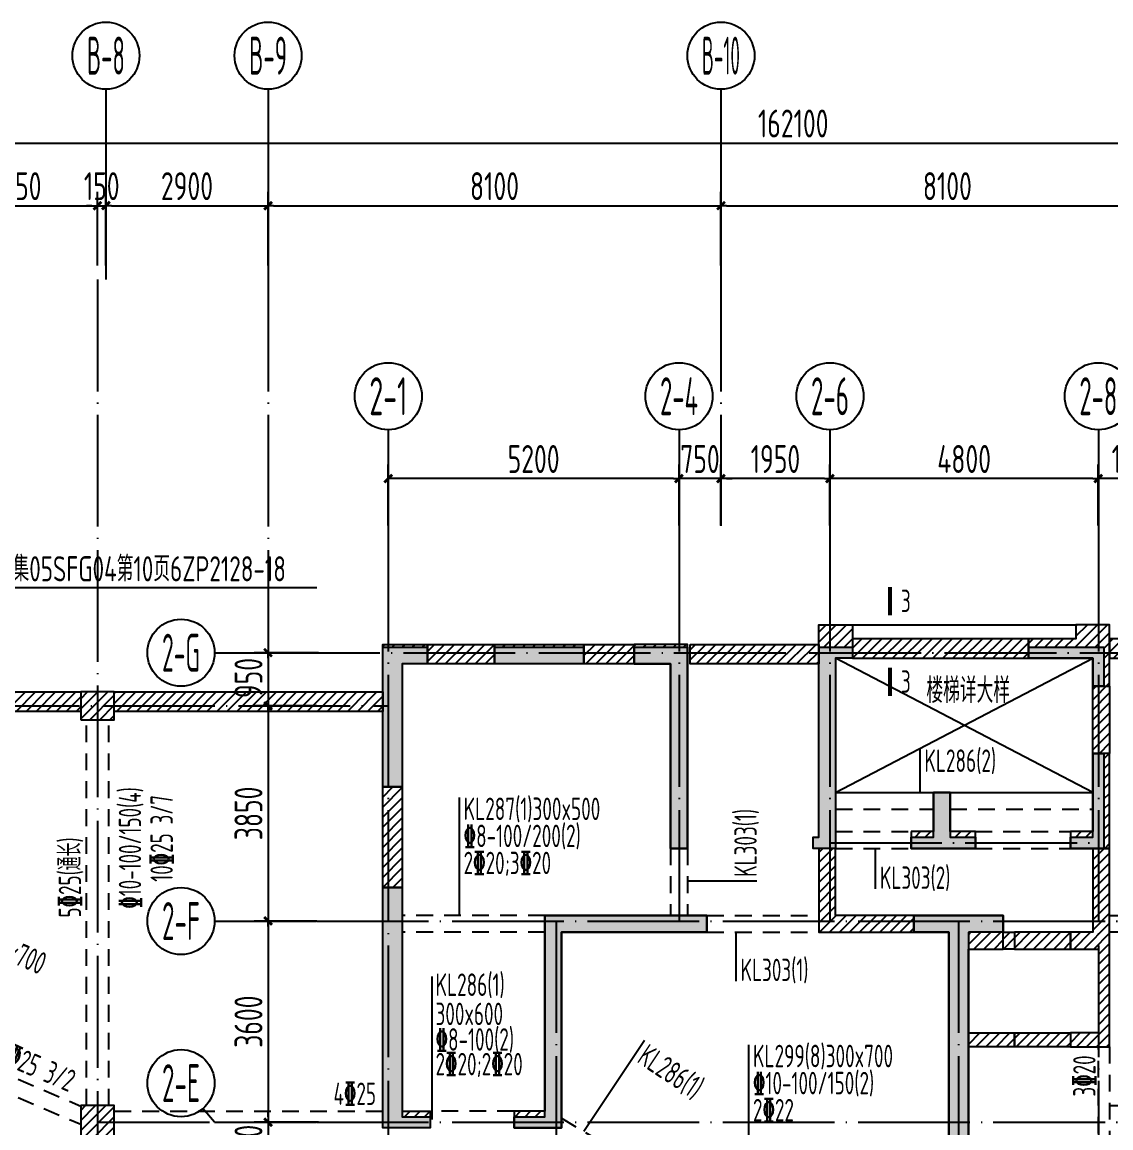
# Model space of a CAD drawing. Header units: millimetres. Extents: x 64473 to 386235, y 427387 to 703525.
# Drawn here: x 236447 to 255920, y 662645 to 682425 of the extents above; entities that cross this region are included whole.
import ezdxf
from ezdxf.enums import TextEntityAlignment as Align

# ---------------------------------------------------------------- set-up
doc = ezdxf.new("R2010")
doc.units = ezdxf.units.MM
doc.header["$LTSCALE"] = 100
doc.header["$PDMODE"] = 35
doc.header["$PDSIZE"] = 200
doc.linetypes.add('3', pattern=[5, 3, -2])
doc.linetypes.add('DOTE', pattern=[2.42, 2, -0.2, 0.02, -0.2])
for name, color, linetype in [('B-TEXT', 7, 'Continuous'), ('B-开洞', 7, 'Continuous'), ('COLU', 7, 'Continuous'), ('colu-1层', 6, 'Continuous'), ('h填实-1层', 254, 'Continuous'), ('h斜线-1层', 7, 'Continuous'), ('h斜线-墙', 7, 'Continuous'), ('h斜线-柱', 7, 'Continuous'), ('L-AXIS', 3, 'Continuous'), ('L-dote', 253, 'DOTE'), ('L-TEXT', 6, 'Continuous'), ('Q-门框', 6, 'Continuous'), ('WALL', 3, 'Continuous'), ('wall-主楼', 2, 'Continuous'), ('wall-开洞', 5, 'Continuous'), ('垂直标注', 31, 'Continuous'), ('垂直钢筋', 27, 'Continuous'), ('梁', 4, 'Continuous'), ('梁虚线', 4, '3'), ('水平标注', 2, 'Continuous'), ('水平钢筋', 30, 'Continuous')]:
    doc.layers.add(name, color=color, linetype=linetype)
doc.styles.add('_TCH_AXIS', font='tssdeng.shx', dxfattribs={"width": 0.7, "bigfont": 'tssdchn.shx'})
doc.styles.add('COMPLEX', font='tssdeng.shx', dxfattribs={"width": 0.7, "bigfont": 'tssdchn.shx'})
doc.styles.get("Standard").update_dxf_attribs({"font": 'tssdeng.shx', "width": 0.7, "bigfont": 'tssdchn.shx'})
doc.styles.add('TSSD_Dimension', font='Tssdeng.shx', dxfattribs={"width": 0.7, "bigfont": 'tssdchn.shx'})
doc.dimstyles.new('TSSD_100_100$0', dxfattribs={"dimtxt": 300, "dimasz": 100, "dimexe": 250, "dimexo": 250, "dimgap": 100, "dimtad": 1, "dimdec": 0, "dimzin": 0, "dimdsep": 46, "dimtxsty": 'TSSD_Dimension', "dimblk": '_tsdbk', "dimblk1": '_tsdbk', "dimblk2": '_tsdbk', "dimsah": 1, "dimcen": 0, "dimclrt": 7, "dimadec": 0, "dimazin": 0, "dimtfac": 1, "dimtdec": 0, "dimtix": 1, "dimtmove": 2, "dimatfit": 3, "dimldrblk": '_tsdbk', "dimfxl": 1, "dimtolj": 1, "dimtzin": 0, "dimarcsym": 0})
pattern_1 = [(45, (-467527.32, -323147.44), (-89.802561, 89.802561), [])]
pattern_2 = [(45, (8572.51, -7581.39), (-89.802561, 89.802561), [])]

# ---------------------------------------------------------------- blocks, each defined once
blk = doc.blocks.new('_tsdbk')
blk.add_line((-1, 0), (0, 0))
at = {"const_width": 0.5}
blk.add_lwpolyline([(-0.7, -0.7), (0.7, 0.7)], dxfattribs=at)
blk = doc.blocks.new('*D61')
at = {"layer": 'Defpoints', "color": 0}
for p in [(359046, 680262), (196946, 678055), (359046, 678055)]:
    blk.add_point(p, dxfattribs=at)
at = {"layer": 'L-AXIS', "color": 0, "lineweight": -2}
for p, q in [((196946, 678305), (196946, 680512)), ((359046, 678305), (359046, 680512)), ((197046, 680262), (358946, 680262))]:
    blk.add_line(p, q, dxfattribs=at)
at = {"layer": 'L-AXIS', "color": 0, "lineweight": -2, "xscale": 100, "yscale": 100, "zscale": 100, "rotation": 180}
blk.add_blockref('_tsdbk', (196946, 680262), dxfattribs=at)
at = {"layer": 'L-AXIS', "color": 0, "lineweight": -2, "xscale": 100, "yscale": 100, "zscale": 100}
blk.add_blockref('_tsdbk', (359046, 680262), dxfattribs=at)
at = {"layer": 'L-AXIS', "color": 7, "insert": (250239, 680612), "char_height": 500, "attachment_point": 5, "style": 'TSSD_Dimension'}
blk.add_mtext('\\A1;162100', dxfattribs=at)
blk = doc.blocks.new('*D320')
at = {"layer": 'Defpoints', "color": 0}
for p in [(248946, 679141), (240846, 677820), (248946, 677820)]:
    blk.add_point(p, dxfattribs=at)
at = {"layer": 'L-AXIS', "color": 0, "lineweight": -2}
for p, q in [((240846, 678070), (240846, 679391)), ((248946, 678070), (248946, 679391)), ((240946, 679141), (248846, 679141))]:
    blk.add_line(p, q, dxfattribs=at)
at = {"layer": 'L-AXIS', "color": 0, "lineweight": -2, "xscale": 100, "yscale": 100, "zscale": 100, "rotation": 180}
blk.add_blockref('_tsdbk', (240846, 679141), dxfattribs=at)
at = {"layer": 'L-AXIS', "color": 0, "lineweight": -2, "xscale": 100, "yscale": 100, "zscale": 100}
blk.add_blockref('_tsdbk', (248946, 679141), dxfattribs=at)
at = {"layer": 'L-AXIS', "color": 7, "insert": (244896, 679491), "char_height": 500, "attachment_point": 5, "style": 'TSSD_Dimension'}
blk.add_mtext('\\A1;8100', dxfattribs=at)
blk = doc.blocks.new('*D324')
at = {"layer": 'Defpoints', "color": 0}
for p in [(241968, 662745), (240846, 661945), (241996, 661945)]:
    blk.add_point(p, dxfattribs=at)
at = {"layer": 'L-AXIS', "color": 0, "lineweight": -2}
for p, q in [((240846, 662845), (240846, 662945)), ((241718, 662745), (240596, 662745)), ((240846, 662745), (240846, 661945)), ((241746, 661945), (240596, 661945)), ((240846, 661845), (240846, 661745))]:
    blk.add_line(p, q, dxfattribs=at)
at = {"layer": 'L-AXIS', "color": 0, "lineweight": -2, "xscale": 100, "yscale": 100, "zscale": 100}
for p, rotation in [((240846, 662745), 270), ((240846, 661945), 90)]:
    blk.add_blockref('_tsdbk', p, dxfattribs=dict(at, rotation=rotation))
at = {"layer": 'L-AXIS', "color": 7, "insert": (240496, 662345), "char_height": 500, "attachment_point": 5, "rotation": 90, "style": 'TSSD_Dimension'}
blk.add_mtext('\\A1;800', dxfattribs=at)
blk = doc.blocks.new('*D325')
at = {"layer": 'Defpoints', "color": 0}
for p in [(241996, 671145), (240846, 670195), (241968, 670195)]:
    blk.add_point(p, dxfattribs=at)
at = {"layer": 'L-AXIS', "color": 0, "lineweight": -2}
for p, q in [((241746, 671145), (240596, 671145)), ((240846, 671045), (240846, 670295)), ((241718, 670195), (240596, 670195))]:
    blk.add_line(p, q, dxfattribs=at)
at = {"layer": 'L-AXIS', "color": 0, "lineweight": -2, "xscale": 100, "yscale": 100, "zscale": 100}
for p, rotation in [((240846, 671145), 90), ((240846, 670195), 270)]:
    blk.add_blockref('_tsdbk', p, dxfattribs=dict(at, rotation=rotation))
at = {"layer": 'L-AXIS', "color": 7, "insert": (240496, 670692), "char_height": 500, "attachment_point": 5, "rotation": 90, "style": 'TSSD_Dimension'}
blk.add_mtext('\\A1;950', dxfattribs=at)
blk = doc.blocks.new('*D326')
at = {"layer": 'Defpoints', "color": 0}
for p in [(241968, 666345), (240846, 662745), (241996, 662745)]:
    blk.add_point(p, dxfattribs=at)
at = {"layer": 'L-AXIS', "color": 0, "lineweight": -2}
for p, q in [((241718, 666345), (240596, 666345)), ((240846, 666245), (240846, 662845)), ((241746, 662745), (240596, 662745))]:
    blk.add_line(p, q, dxfattribs=at)
at = {"layer": 'L-AXIS', "color": 0, "lineweight": -2, "xscale": 100, "yscale": 100, "zscale": 100}
for p, rotation in [((240846, 666345), 90), ((240846, 662745), 270)]:
    blk.add_blockref('_tsdbk', p, dxfattribs=dict(at, rotation=rotation))
at = {"layer": 'L-AXIS', "color": 7, "insert": (240496, 664545), "char_height": 500, "attachment_point": 5, "rotation": 90, "style": 'TSSD_Dimension'}
blk.add_mtext('\\A1;3600', dxfattribs=at)
blk = doc.blocks.new('*D327')
at = {"layer": 'Defpoints', "color": 0}
for p in [(241968, 670195), (240846, 666345), (241968, 666345)]:
    blk.add_point(p, dxfattribs=at)
at = {"layer": 'L-AXIS', "color": 0, "lineweight": -2}
for p, q in [((241718, 670195), (240596, 670195)), ((240846, 670095), (240846, 666445)), ((241718, 666345), (240596, 666345))]:
    blk.add_line(p, q, dxfattribs=at)
at = {"layer": 'L-AXIS', "color": 0, "lineweight": -2, "xscale": 100, "yscale": 100, "zscale": 100}
for p, rotation in [((240846, 670195), 90), ((240846, 666345), 270)]:
    blk.add_blockref('_tsdbk', p, dxfattribs=dict(at, rotation=rotation))
at = {"layer": 'L-AXIS', "color": 7, "insert": (240496, 668270), "char_height": 500, "attachment_point": 5, "rotation": 90, "style": 'TSSD_Dimension'}
blk.add_mtext('\\A1;3850', dxfattribs=at)
blk = doc.blocks.new('_AXISO')
blk.add_circle((0, 0), 0.5)
at = {"layer": 'B-TEXT', "style": 'COMPLEX', "width": 1.450893}
blk.add_attdef('A', text='', height=0.56, dxfattribs=at).set_placement((0.249375, -0.28), (0.749375, -0.28), align=Align.FIT)
blk = doc.blocks.new('*D351')
at = {"layer": 'Defpoints', "color": 0}
for p in [(237796, 679141), (234846, 677820), (237796, 677820)]:
    blk.add_point(p, dxfattribs=at)
at = {"layer": 'L-AXIS', "color": 0, "lineweight": -2}
for p, q in [((234846, 678070), (234846, 679391)), ((237796, 678070), (237796, 679391)), ((234946, 679141), (237696, 679141))]:
    blk.add_line(p, q, dxfattribs=at)
at = {"layer": 'L-AXIS', "color": 0, "lineweight": -2, "xscale": 100, "yscale": 100, "zscale": 100, "rotation": 180}
blk.add_blockref('_tsdbk', (234846, 679141), dxfattribs=at)
at = {"layer": 'L-AXIS', "color": 0, "lineweight": -2, "xscale": 100, "yscale": 100, "zscale": 100}
blk.add_blockref('_tsdbk', (237796, 679141), dxfattribs=at)
at = {"layer": 'L-AXIS', "color": 7, "insert": (236321, 679491), "char_height": 500, "attachment_point": 5, "style": 'TSSD_Dimension'}
blk.add_mtext('\\A1;2950', dxfattribs=at)
blk = doc.blocks.new('*D352')
at = {"layer": 'Defpoints', "color": 0}
for p in [(240846, 679141), (237946, 677820), (240846, 677820)]:
    blk.add_point(p, dxfattribs=at)
at = {"layer": 'L-AXIS', "color": 0, "lineweight": -2}
for p, q in [((237946, 678070), (237946, 679391)), ((240846, 678070), (240846, 679391)), ((238046, 679141), (240746, 679141))]:
    blk.add_line(p, q, dxfattribs=at)
at = {"layer": 'L-AXIS', "color": 0, "lineweight": -2, "xscale": 100, "yscale": 100, "zscale": 100, "rotation": 180}
blk.add_blockref('_tsdbk', (237946, 679141), dxfattribs=at)
at = {"layer": 'L-AXIS', "color": 0, "lineweight": -2, "xscale": 100, "yscale": 100, "zscale": 100}
blk.add_blockref('_tsdbk', (240846, 679141), dxfattribs=at)
at = {"layer": 'L-AXIS', "color": 7, "insert": (239396, 679491), "char_height": 500, "attachment_point": 5, "style": 'TSSD_Dimension'}
blk.add_mtext('\\A1;2900', dxfattribs=at)
blk = doc.blocks.new('*D353')
at = {"layer": 'Defpoints', "color": 0}
for p in [(237946, 679141), (237796, 677820), (237946, 677820)]:
    blk.add_point(p, dxfattribs=at)
at = {"layer": 'L-AXIS', "color": 0, "lineweight": -2}
for p, q in [((237796, 678070), (237796, 679391)), ((237946, 678070), (237946, 679391)), ((237696, 679141), (237596, 679141)), ((237796, 679141), (237946, 679141)), ((238046, 679141), (238146, 679141))]:
    blk.add_line(p, q, dxfattribs=at)
at = {"layer": 'L-AXIS', "color": 0, "lineweight": -2, "xscale": 100, "yscale": 100, "zscale": 100}
blk.add_blockref('_tsdbk', (237796, 679141), dxfattribs=at)
at = {"layer": 'L-AXIS', "color": 0, "lineweight": -2, "xscale": 100, "yscale": 100, "zscale": 100, "rotation": 180}
blk.add_blockref('_tsdbk', (237946, 679141), dxfattribs=at)
at = {"layer": 'L-AXIS', "color": 7, "insert": (237871, 679491), "char_height": 500, "attachment_point": 5, "style": 'TSSD_Dimension'}
blk.add_mtext('\\A1;150', dxfattribs=at)
blk = doc.blocks.new('*D354')
at = {"layer": 'Defpoints', "color": 0}
for p in [(255696, 674260), (255696, 673168), (257046, 673168)]:
    blk.add_point(p, dxfattribs=at)
at = {"layer": 'L-AXIS', "color": 0, "lineweight": -2}
for p, q in [((255696, 673418), (255696, 674510)), ((257046, 673418), (257046, 674510)), ((256946, 674260), (255796, 674260))]:
    blk.add_line(p, q, dxfattribs=at)
at = {"layer": 'L-AXIS', "color": 0, "lineweight": -2, "xscale": 100, "yscale": 100, "zscale": 100, "rotation": 180}
blk.add_blockref('_tsdbk', (255696, 674260), dxfattribs=at)
at = {"layer": 'L-AXIS', "color": 0, "lineweight": -2, "xscale": 100, "yscale": 100, "zscale": 100}
blk.add_blockref('_tsdbk', (257046, 674260), dxfattribs=at)
at = {"layer": 'L-AXIS', "color": 7, "insert": (256371, 674610), "char_height": 500, "attachment_point": 5, "style": 'TSSD_Dimension'}
blk.add_mtext('\\A1;1350', dxfattribs=at)
blk = doc.blocks.new('*D364')
at = {"layer": 'Defpoints', "color": 0}
for p in [(248946, 674260), (248946, 673168), (250896, 673168)]:
    blk.add_point(p, dxfattribs=at)
at = {"layer": 'L-AXIS', "color": 0, "lineweight": -2}
for p, q in [((248946, 673418), (248946, 674510)), ((250896, 673418), (250896, 674510)), ((250796, 674260), (249046, 674260))]:
    blk.add_line(p, q, dxfattribs=at)
at = {"layer": 'L-AXIS', "color": 0, "lineweight": -2, "xscale": 100, "yscale": 100, "zscale": 100, "rotation": 180}
blk.add_blockref('_tsdbk', (248946, 674260), dxfattribs=at)
at = {"layer": 'L-AXIS', "color": 0, "lineweight": -2, "xscale": 100, "yscale": 100, "zscale": 100}
blk.add_blockref('_tsdbk', (250896, 674260), dxfattribs=at)
at = {"layer": 'L-AXIS', "color": 7, "insert": (249921, 674610), "char_height": 500, "attachment_point": 5, "style": 'TSSD_Dimension'}
blk.add_mtext('\\A1;1950', dxfattribs=at)
blk = doc.blocks.new('*D365')
at = {"layer": 'Defpoints', "color": 0}
for p in [(242996, 674260), (242996, 673168), (248196, 673168)]:
    blk.add_point(p, dxfattribs=at)
at = {"layer": 'L-AXIS', "color": 0, "lineweight": -2}
for p, q in [((242996, 673418), (242996, 674510)), ((248196, 673418), (248196, 674510)), ((248096, 674260), (243096, 674260))]:
    blk.add_line(p, q, dxfattribs=at)
at = {"layer": 'L-AXIS', "color": 0, "lineweight": -2, "xscale": 100, "yscale": 100, "zscale": 100, "rotation": 180}
blk.add_blockref('_tsdbk', (242996, 674260), dxfattribs=at)
at = {"layer": 'L-AXIS', "color": 0, "lineweight": -2, "xscale": 100, "yscale": 100, "zscale": 100}
blk.add_blockref('_tsdbk', (248196, 674260), dxfattribs=at)
at = {"layer": 'L-AXIS', "color": 7, "insert": (245596, 674610), "char_height": 500, "attachment_point": 5, "style": 'TSSD_Dimension'}
blk.add_mtext('\\A1;5200', dxfattribs=at)
blk = doc.blocks.new('*D366')
at = {"layer": 'Defpoints', "color": 0}
for p in [(248196, 674260), (248196, 673168), (248946, 673168)]:
    blk.add_point(p, dxfattribs=at)
at = {"layer": 'L-AXIS', "color": 0, "lineweight": -2}
for p, q in [((248196, 673418), (248196, 674510)), ((248946, 673418), (248946, 674510)), ((248096, 674260), (247996, 674260)), ((248946, 674260), (248196, 674260)), ((249046, 674260), (249146, 674260))]:
    blk.add_line(p, q, dxfattribs=at)
at = {"layer": 'L-AXIS', "color": 0, "lineweight": -2, "xscale": 100, "yscale": 100, "zscale": 100}
blk.add_blockref('_tsdbk', (248196, 674260), dxfattribs=at)
at = {"layer": 'L-AXIS', "color": 0, "lineweight": -2, "xscale": 100, "yscale": 100, "zscale": 100, "rotation": 180}
blk.add_blockref('_tsdbk', (248946, 674260), dxfattribs=at)
at = {"layer": 'L-AXIS', "color": 7, "insert": (248571, 674610), "char_height": 500, "attachment_point": 5, "style": 'TSSD_Dimension'}
blk.add_mtext('\\A1;750', dxfattribs=at)
blk = doc.blocks.new('*D367')
at = {"layer": 'Defpoints', "color": 0}
for p in [(250896, 674260), (250896, 673168), (255696, 673168)]:
    blk.add_point(p, dxfattribs=at)
at = {"layer": 'L-AXIS', "color": 0, "lineweight": -2}
for p, q in [((250896, 673418), (250896, 674510)), ((255696, 673418), (255696, 674510)), ((255596, 674260), (250996, 674260))]:
    blk.add_line(p, q, dxfattribs=at)
at = {"layer": 'L-AXIS', "color": 0, "lineweight": -2, "xscale": 100, "yscale": 100, "zscale": 100, "rotation": 180}
blk.add_blockref('_tsdbk', (250896, 674260), dxfattribs=at)
at = {"layer": 'L-AXIS', "color": 0, "lineweight": -2, "xscale": 100, "yscale": 100, "zscale": 100}
blk.add_blockref('_tsdbk', (255696, 674260), dxfattribs=at)
at = {"layer": 'L-AXIS', "color": 7, "insert": (253296, 674610), "char_height": 500, "attachment_point": 5, "style": 'TSSD_Dimension'}
blk.add_mtext('\\A1;4800', dxfattribs=at)
blk = doc.blocks.new('*D382')
at = {"layer": 'Defpoints', "color": 0}
for p in [(257046, 679141), (248946, 677820), (257046, 677820)]:
    blk.add_point(p, dxfattribs=at)
at = {"layer": 'L-AXIS', "color": 0, "lineweight": -2}
for p, q in [((248946, 678070), (248946, 679391)), ((257046, 678070), (257046, 679391)), ((249046, 679141), (256946, 679141))]:
    blk.add_line(p, q, dxfattribs=at)
at = {"layer": 'L-AXIS', "color": 0, "lineweight": -2, "xscale": 100, "yscale": 100, "zscale": 100, "rotation": 180}
blk.add_blockref('_tsdbk', (248946, 679141), dxfattribs=at)
at = {"layer": 'L-AXIS', "color": 0, "lineweight": -2, "xscale": 100, "yscale": 100, "zscale": 100}
blk.add_blockref('_tsdbk', (257046, 679141), dxfattribs=at)
at = {"layer": 'L-AXIS', "color": 7, "insert": (252996, 679491), "char_height": 500, "attachment_point": 5, "style": 'TSSD_Dimension'}
blk.add_mtext('\\A1;8100', dxfattribs=at)

msp = doc.modelspace()

# ---------------------------------------------------------------- hatches: boundary and pattern name
at = {"layer": 'h填实-1层'}
for points in [[(242896.2, 668744.7), (242896.2, 671244.7), (243696.2, 671244.7), (243696.2, 670944.7), (243246.2, 670944.7), (243246.2, 668744.7)], [(244896.2, 671244.7), (246496.2, 671244.7), (246496.2, 670944.7), (244896.2, 670944.7)], [(248046.2, 667644.7), (248046.2, 670944.7), (247396.2, 670944.7), (247396.2, 671244.7), (248346.2, 671244.7), (248346.2, 667644.7)], [(251296.2, 671044.7), (250996.2, 671044.7), (250996.2, 667644.7), (250596.2, 667644.7), (250596.2, 667844.7), (250696.2, 667844.7), (250696.2, 671244.7), (251296.2, 671244.7)], [(255596.2, 670544.6), (255596.2, 671044.7), (254446.2, 671044.7), (254446.2, 671244.7), (255796.2, 671244.7), (255796.2, 670544.6)], [(255596.2, 669344.6), (255796.2, 669344.6), (255796.2, 667644.7), (255196.2, 667644.7), (255196.2, 667844.7), (255596.2, 667844.7)], [(253046.2, 668644.5), (253046.2, 667844.7), (253496.2, 667844.7), (253496.2, 667644.7), (253046.2, 667644.7), (252346.2, 667644.7), (252346.2, 667844.7), (252746.2, 667844.7), (252746.2, 668644.5)], [(242896.2, 666944.7), (243246.2, 666944.7), (243246.2, 662844.7), (243746.2, 662844.7), (243746.2, 662644.7), (242896.2, 662644.7)], [(248696.5, 666144.7), (246096.2, 666144.7), (246096.2, 662644.7), (245246.2, 662644.7), (245246.2, 662844.7), (245796.2, 662844.7), (245796.2, 666444.7), (248696.5, 666444.7)], [(253371.2, 666144.7), (253371.2, 662444.7), (253021.2, 662444.7), (253021.2, 666144.7), (252396.2, 666144.7), (252396.2, 666444.7), (253371.2, 666444.7), (253996.2, 666444.7), (253996.2, 666144.7)]]:
    msp.add_hatch(color=256, dxfattribs=at).paths.add_polyline_path(points)
at = {"layer": 'h斜线-1层'}
h = msp.add_hatch(dxfattribs=at)
h.set_pattern_fill('ANSI31', color=256, scale=40, angle=-3e-12, style=0)
h.paths.add_polyline_path([(251296.5, 671244.7), (251296.5, 671644.7), (250696.5, 671644.7), (250696.5, 671244.7)])
h = msp.add_hatch(dxfattribs=at)
h.set_pattern_fill('ANSI31', color=256, scale=40, angle=-3e-12, style=0)
h.paths.add_polyline_path([(255896.5, 671644.7), (255296.5, 671644.7), (255296.5, 671394.7), (254446.5, 671394.7), (254446.5, 671244.7), (255796.2, 671244.7), (255796.2, 670544.7), (255896.5, 670544.7)])
h.paths.add_polyline_path([(255896.5, 670544.7), (255796.2, 670544.7), (255796.2, 670544.6), (255596.5, 670544.6), (255596.5, 669344.7), (255896.5, 669344.7)])
h.paths.add_polyline_path([(255896.5, 669344.7), (255796.2, 669344.7), (255796.2, 667644.7), (255896.5, 667644.7)])
h.paths.add_polyline_path([(255596.2, 667944.7), (255196.5, 667944.7), (255196.5, 667844.7), (255596.2, 667844.7)])
h = msp.add_hatch(dxfattribs=at)
h.set_pattern_fill('ANSI31', color=256, scale=40, angle=-3e-12, style=0)
h.paths.add_polyline_path([(243696.5, 671294.7), (242896.5, 671294.7), (242896.5, 671244.7), (243696.5, 671244.7)])
h = msp.add_hatch(dxfattribs=at)
h.set_pattern_fill('ANSI31', color=256, scale=40, angle=-3e-12, style=0)
h.paths.add_polyline_path([(246496.5, 671294.7), (244896.5, 671294.7), (244896.5, 671244.7), (246496.5, 671244.7)])
h = msp.add_hatch(dxfattribs=at)
h.set_pattern_fill('ANSI31', color=256, scale=40, angle=-3e-12, style=0)
h.paths.add_polyline_path([(248346.5, 671294.7), (247396.5, 671294.7), (247396.5, 671244.7), (248346.5, 671244.7)])
h = msp.add_hatch(dxfattribs=at)
h.set_pattern_fill('ANSI31', color=256, scale=40, angle=-3e-12, style=0)
h.paths.add_polyline_path([(243246.5, 668744.7), (242996.5, 668744.7), (242996.5, 666944.7), (243246.5, 666944.7)])
h.paths.add_polyline_path([(242996.5, 668744.7), (242896.5, 668744.7), (242896.5, 667920.1), (242996.5, 667920.1)])
h.paths.add_polyline_path([(242896.5, 666944.7), (242996.5, 666944.7), (242996.5, 667920.1), (242896.5, 667920.1)])
h = msp.add_hatch(dxfattribs=at)
h.set_pattern_fill('ANSI31', color=256, scale=40, angle=-3e-12, style=0)
h.paths.add_polyline_path([(252746.2, 667944.7), (252346.2, 667944.7), (252346.2, 667844.7), (252746.2, 667844.7)])
h.paths.add_polyline_path([(253496.2, 667944.7), (253046.2, 667944.7), (253046.2, 667844.7), (253496.2, 667844.7)])
h = msp.add_hatch(dxfattribs=at)
h.set_pattern_fill('ANSI31', color=256, scale=40, angle=-3e-12, style=0)
h.paths.add_polyline_path([(253996.5, 666144.7), (253371.2, 666144.7), (253371.2, 665844.7), (253996.5, 665844.7)])
h = msp.add_hatch(dxfattribs=at)
h.set_pattern_fill('ANSI31', color=256, scale=40, angle=-3e-12, style=0)
h.paths.add_polyline_path([(243746.5, 662944.7), (243246.2, 662944.7), (243246.2, 662844.7), (243746.5, 662844.7)])
h.paths.add_polyline_path([(245796.2, 662944.7), (245246.5, 662944.7), (245246.5, 662844.7), (245796.2, 662844.7)])
at = {"layer": 'h斜线-墙'}
h = msp.add_hatch(dxfattribs=at)
h.set_pattern_fill('ANSI31', color=256, scale=40, style=0)
h.set_pattern_definition(pattern_2)
h.paths.add_polyline_path([(251296.5, 671044.7), (254446.5, 671044.7), (254446.5, 671394.7), (251296.5, 671394.7)])
h = msp.add_hatch(dxfattribs=at)
h.set_pattern_fill('ANSI31', color=256, scale=40, style=0)
h.set_pattern_definition(pattern_2)
h.paths.add_polyline_path([(255896.5, 671044.7), (260146.5, 671044.7), (260146.5, 671394.7), (255896.5, 671394.7)])
h = msp.add_hatch(dxfattribs=at)
h.set_pattern_fill('ANSI31', color=256, scale=40, style=0)
h.set_pattern_definition(pattern_2)
h.paths.add_polyline_path([(243696.5, 671294.7), (244896.5, 671294.7), (244896.5, 670944.7), (243696.5, 670944.7)])
h = msp.add_hatch(dxfattribs=at)
h.set_pattern_fill('ANSI31', color=256, scale=40, style=0)
h.set_pattern_definition(pattern_2)
h.paths.add_polyline_path([(246496.5, 671294.7), (247396.5, 671294.7), (247396.5, 670944.7), (246496.5, 670944.7)])
h = msp.add_hatch(dxfattribs=at)
h.set_pattern_fill('ANSI31', color=256, scale=40, style=0)
h.set_pattern_definition(pattern_2)
h.paths.add_polyline_path([(248396.5, 671294.7), (250696.5, 671294.7), (250696.5, 670944.7), (248396.5, 670944.7)])
h = msp.add_hatch(dxfattribs=at)
h.set_pattern_fill('ANSI31', color=256, scale=40, style=0)
h.set_pattern_definition(pattern_2)
h.paths.add_polyline_path([(232696.5, 670444.7), (237496.5, 670444.7), (237496.5, 670094.7), (232696.5, 670094.7)])
h = msp.add_hatch(dxfattribs=at)
h.set_pattern_fill('ANSI31', color=256, scale=40, style=0)
h.set_pattern_definition(pattern_2)
h.paths.add_polyline_path([(238096.5, 670444.7), (242896.5, 670444.7), (242896.5, 670094.7), (238096.5, 670094.7)])
h = msp.add_hatch(dxfattribs=at)
h.set_pattern_fill('ANSI31', color=256, scale=40, style=0)
h.set_pattern_definition(pattern_2)
h.paths.add_polyline_path([(252396.5, 666144.7), (252396.5, 666444.7), (250996.5, 666444.7), (250996.5, 667644.7), (250696.5, 667644.7), (250696.5, 666144.7)])
h = msp.add_hatch(dxfattribs=at)
h.set_pattern_fill('ANSI31', color=256, scale=40, style=0)
h.set_pattern_definition(pattern_2)
h.paths.add_polyline_path([(255596.5, 667644.7), (255596.5, 666144.7), (255196.5, 666144.7), (255196.5, 665844.7), (255696.5, 665844.7), (255696.5, 664344.7), (255196.5, 664344.7), (255196.5, 664094.7), (255896.5, 664094.7), (255896.5, 667644.7)])
h = msp.add_hatch(dxfattribs=at)
h.set_pattern_fill('ANSI31', color=256, scale=40, style=0)
h.set_pattern_definition(pattern_2)
h.paths.add_polyline_path([(254196.5, 665844.7), (253996.5, 665844.7), (253996.5, 666144.7), (254196.5, 666144.7)])
h = msp.add_hatch(dxfattribs=at)
h.set_pattern_fill('ANSI31', color=256, scale=40, style=0)
h.set_pattern_definition(pattern_2)
h.paths.add_polyline_path([(254196.5, 665844.7), (255196.5, 665844.7), (255196.5, 666144.7), (254196.5, 666144.7)])
h = msp.add_hatch(dxfattribs=at)
h.set_pattern_fill('ANSI31', color=256, scale=40, style=0)
h.set_pattern_definition(pattern_2)
h.paths.add_polyline_path([(253371.5, 664344.7), (254196.5, 664344.7), (254196.5, 664094.7), (253371.5, 664094.7)])
h = msp.add_hatch(dxfattribs=at)
h.set_pattern_fill('ANSI31', color=256, scale=40, style=0)
h.set_pattern_definition(pattern_2)
h.paths.add_polyline_path([(254196.5, 664344.7), (255196.5, 664344.7), (255196.5, 664094.7), (254196.5, 664094.7)])
at = {"layer": 'h斜线-柱'}
h = msp.add_hatch(dxfattribs=at)
h.set_pattern_fill('ANSI31', color=256, scale=40, style=0)
h.set_pattern_definition(pattern_1)
h.paths.add_polyline_path([(237496.5, 669944.7), (238096.5, 669944.7), (238096.5, 670444.7), (237496.5, 670444.7)])
h = msp.add_hatch(dxfattribs=at)
h.set_pattern_fill('ANSI31', color=256, scale=40, style=0)
h.set_pattern_definition(pattern_1)
h.paths.add_polyline_path([(237496.5, 662444.7), (238096.5, 662444.7), (238096.5, 663044.7), (237496.5, 663044.7)])

# ---------------------------------------------------------------- linework, layer by layer
at = {"layer": 'B-开洞'}
for p, q in [((250996.5, 668644.7), (255596.5, 671044.7)), ((255596.5, 668644.7), (250996.5, 671044.7))]:
    msp.add_line(p, q, dxfattribs=at)
at = {"layer": 'COLU'}
for points in [[(237496.5, 669944.7), (238096.5, 669944.7), (238096.5, 670444.7), (237496.5, 670444.7)], [(237496.5, 662444.7), (238096.5, 662444.7), (238096.5, 663044.7), (237496.5, 663044.7)]]:
    msp.add_lwpolyline(points, close=True, dxfattribs=at)
at = {"layer": 'colu-1层'}
for points in [[(242896.2, 668744.7), (242896.2, 671244.7), (243696.2, 671244.7), (243696.2, 670944.7), (243246.2, 670944.7), (243246.2, 668744.7)], [(244896.2, 671244.7), (246496.2, 671244.7), (246496.2, 670944.7), (244896.2, 670944.7)], [(248046.2, 667644.7), (248046.2, 670944.7), (247396.2, 670944.7), (247396.2, 671244.7), (248346.2, 671244.7), (248346.2, 667644.7)], [(251296.2, 671044.7), (250996.2, 671044.7), (250996.2, 667644.7), (250596.2, 667644.7), (250596.2, 667844.7), (250696.2, 667844.7), (250696.2, 671244.7), (251296.2, 671244.7)], [(255596.2, 670544.6), (255596.2, 671044.7), (254446.2, 671044.7), (254446.2, 671244.7), (255796.2, 671244.7), (255796.2, 670544.6)], [(255596.2, 669344.6), (255796.2, 669344.6), (255796.2, 667644.7), (255196.2, 667644.7), (255196.2, 667844.7), (255596.2, 667844.7)], [(253046.2, 668644.5), (253046.2, 667844.7), (253496.2, 667844.7), (253496.2, 667644.7), (253046.2, 667644.7), (252346.2, 667644.7), (252346.2, 667844.7), (252746.2, 667844.7), (252746.2, 668644.5)], [(242896.2, 666944.7), (243246.2, 666944.7), (243246.2, 662844.7), (243746.2, 662844.7), (243746.2, 662644.7), (242896.2, 662644.7)], [(248696.5, 666144.7), (246096.2, 666144.7), (246096.2, 662644.7), (245246.2, 662644.7), (245246.2, 662844.7), (245796.2, 662844.7), (245796.2, 666444.7), (248696.5, 666444.7)], [(253371.2, 666144.7), (253371.2, 662444.7), (253021.2, 662444.7), (253021.2, 666144.7), (252396.2, 666144.7), (252396.2, 666444.7), (253371.2, 666444.7), (253996.2, 666444.7), (253996.2, 666144.7)]]:
    msp.add_lwpolyline(points, close=True, dxfattribs=at)
at = {"layer": 'L-AXIS'}
for p, q in [((237946.5, 681225.4), (237946.5, 677819.9)), ((240846.5, 681225.4), (240846.5, 677819.9)), ((248946.5, 681225.4), (248946.5, 677819.9)), ((248946.5, 681225.4), (248946.5, 677819.9)), ((242996.5, 675133), (242996.5, 673167.5)), ((248196.5, 675133), (248196.5, 673167.5)), ((250896.5, 675133), (250896.5, 673167.5)), ((255696.5, 675133), (255696.5, 673167.5)), ((239889.2, 671144.7), (241704.9, 671144.7)), ((239889.2, 666344.7), (241704.9, 666344.7)), ((239889.2, 662744.7), (239679.7, 662989.2)), ((239889.2, 662744.7), (241704.9, 662744.7))]:
    msp.add_line(p, q, dxfattribs=at)
at = {"layer": 'L-dote', "ltscale": 10}
for p, q in [((237796.5, 677819.9), (237796.5, 657444.7)), ((240846.5, 677819.9), (240846.5, 532994.7)), ((248946.5, 677819.9), (248946.5, 673417.5)), ((242996.5, 673167.5), (242996.5, 649336)), ((248196.5, 673167.5), (248196.5, 666344.7)), ((250896.5, 673167.5), (250896.5, 666344.7)), ((255696.5, 673167.5), (255696.5, 661944.7)), ((240846.5, 671144.7), (292196.5, 671144.7)), ((189495.4, 670194.7), (242996.5, 670194.7)), ((250896.5, 667744.7), (255696.5, 667744.7)), ((241717.6, 666344.7), (292196.5, 666344.7)), ((245996.5, 666344.7), (245996.5, 649336)), ((253196.5, 666344.7), (253196.5, 649336)), ((237796.5, 662744.7), (241704.9, 662744.7)), ((241717.6, 662744.7), (301196.5, 662744.7))]:
    msp.add_line(p, q, dxfattribs=at)
at = {"layer": 'L-TEXT'}
msp.add_line((233508, 672313.7), (241715.6, 672313.7), dxfattribs=at)
at = {"layer": 'L-TEXT', "const_width": 75}
for points in [[(251970, 671812.7), (251970, 672322.3)], [(251970, 670370.5), (251970, 670880.1)]]:
    msp.add_lwpolyline(points, dxfattribs=at)
at = {"layer": 'Q-门框'}
for points in [[(254196.5, 665844.7), (255196.5, 665844.7), (255196.5, 666144.7), (254196.5, 666144.7)], [(254196.5, 664344.7), (255196.5, 664344.7), (255196.5, 664094.7), (254196.5, 664094.7)]]:
    msp.add_lwpolyline(points, close=True, dxfattribs=at)
at = {"layer": 'WALL'}
for points in [[(251296.5, 671044.7), (254446.5, 671044.7), (254446.5, 671394.7), (251296.5, 671394.7)], [(255896.5, 671044.7), (260146.5, 671044.7), (260146.5, 671394.7), (255896.5, 671394.7)], [(243696.5, 671294.7), (244896.5, 671294.7), (244896.5, 670944.7), (243696.5, 670944.7)], [(246496.5, 671294.7), (247396.5, 671294.7), (247396.5, 670944.7), (246496.5, 670944.7)], [(248396.5, 671294.7), (250696.5, 671294.7), (250696.5, 670944.7), (248396.5, 670944.7)], [(232696.5, 670444.7), (237496.5, 670444.7), (237496.5, 670094.7), (232696.5, 670094.7)], [(238096.5, 670444.7), (242896.5, 670444.7), (242896.5, 670094.7), (238096.5, 670094.7)], [(252396.5, 666144.7), (252396.5, 666444.7), (250996.5, 666444.7), (250996.5, 667644.7), (250696.5, 667644.7), (250696.5, 666144.7)], [(255596.5, 667644.7), (255596.5, 666144.7), (255196.5, 666144.7), (255196.5, 665844.7), (255696.5, 665844.7), (255696.5, 664344.7), (255196.5, 664344.7), (255196.5, 664094.7), (255896.5, 664094.7), (255896.5, 667644.7)], [(254196.5, 665844.7), (253996.5, 665844.7), (253996.5, 666144.7), (254196.5, 666144.7)], [(253371.5, 664344.7), (254196.5, 664344.7), (254196.5, 664094.7), (253371.5, 664094.7)]]:
    msp.add_lwpolyline(points, close=True, dxfattribs=at)
at = {"layer": 'wall-主楼'}
for points in [[(251296.5, 671044.7), (250996.5, 671044.7), (250996.5, 667644.7), (250596.2, 667644.7), (250596.2, 667844.7), (250696.5, 667844.7), (250696.5, 671644.7), (251296.5, 671644.7)], [(255596.5, 670544.7), (255896.5, 670544.7), (255896.5, 671644.7), (255296.5, 671644.7), (255296.5, 671394.7), (254446.5, 671394.7), (254446.5, 671044.7), (255596.5, 671044.7)], [(242896.5, 668744.7), (242896.5, 671294.7), (243696.5, 671294.7), (243696.5, 670944.7), (243246.5, 670944.7), (243246.5, 668744.7)], [(244896.5, 671294.7), (246496.5, 671294.7), (246496.5, 670944.7), (244896.5, 670944.7)], [(248046.5, 667644.7), (248346.5, 667644.7), (248346.5, 671294.7), (247396.5, 671294.7), (247396.5, 670944.7), (248046.5, 670944.7)], [(255596.5, 670544.7), (255896.5, 670544.7), (255896.5, 669344.7), (255596.5, 669344.7)], [(255896.5, 669344.7), (255596.5, 669344.7), (255596.5, 667944.7), (255196.5, 667944.7), (255196.5, 667644.7), (255896.5, 667644.7)], [(252346.2, 667944.7), (252346.2, 667644.7), (253496.2, 667644.7), (253496.2, 667944.7), (253046.5, 667944.7), (253046.5, 668644.7), (252746.5, 668644.7), (252746.5, 667944.7)], [(243246.5, 662944.7), (243746.5, 662944.7), (243746.5, 662644.7), (242896.5, 662644.7), (242896.5, 666944.7), (243246.5, 666944.7)], [(246096.5, 662644.7), (246096.5, 666144.7), (248696.5, 666144.7), (248696.5, 666444.7), (245796.5, 666444.7), (245796.5, 662944.7), (245246.5, 662944.7), (245246.5, 662644.7)], [(253996.5, 665844.7), (253996.5, 666444.7), (252396.5, 666444.7), (252396.5, 666144.7), (253021.5, 666144.7), (253021.5, 662444.7), (253371.5, 662444.7), (253371.5, 665844.7)]]:
    msp.add_lwpolyline(points, close=True, dxfattribs=at)
at = {"layer": 'wall-开洞'}
msp.add_lwpolyline([(242896.5, 668744.7), (243246.5, 668744.7), (243246.5, 666944.7), (242896.5, 666944.7)], close=True, dxfattribs=at)
at = {"layer": '垂直标注'}
for p, q in [((249586.5, 667055.8), (248346.5, 667055.8)), ((257507.5, 663041.5), (255896.5, 663041.5))]:
    msp.add_line(p, q, dxfattribs=at)
at = {"layer": '梁'}
for p, q in [((251296.5, 671644.7), (255296.5, 671644.7)), ((250996.5, 668644.7), (252746.5, 668644.7)), ((253046.5, 668644.7), (255596.5, 668644.7)), ((255896.5, 666444.7), (259196.5, 666444.7))]:
    msp.add_line(p, q, dxfattribs=at)
at = {"layer": '梁虚线'}
for p, q in [((237596.5, 663044.7), (237596.5, 669944.7)), ((237996.5, 663044.7), (237996.5, 669944.7)), ((250996.5, 668344.7), (252746.5, 668344.7)), ((253046.5, 668344.7), (255596.5, 668344.7)), ((250996.5, 667944.7), (252346.2, 667944.7)), ((253496.2, 667944.7), (255196.5, 667944.7)), ((248046.5, 667644.7), (248046.5, 666444.7)), ((248346.5, 667644.7), (248346.5, 666444.7)), ((250996.5, 667644.7), (252346.2, 667644.7)), ((253496.2, 667644.7), (255196.5, 667644.7)), ((245796.5, 666444.7), (243246.5, 666444.7)), ((248696.5, 666444.7), (250696.5, 666444.7)), ((245796.5, 666144.7), (243246.5, 666144.7)), ((248696.5, 666144.7), (250707.5, 666144.7)), ((255596.5, 666144.7), (255257.9, 666144.7)), ((259096.5, 666144.7), (255896.5, 666144.7)), ((232696.5, 665086.9), (237496.5, 663036)), ((232696.5, 664760.7), (237496.5, 662709.8)), ((255696.5, 662044.7), (255696.5, 664094.7)), ((255896.5, 664094.7), (255896.5, 662044.7)), ((238096.5, 662944.7), (242896.5, 662944.7)), ((245246.5, 662944.7), (243746.5, 662944.7)), ((246096.5, 662819.6), (247388, 662044.7))]:
    msp.add_line(p, q, dxfattribs=at)
at = {"layer": '水平标注'}
for p, q in [((252503.9, 669415.1), (252503.9, 668644.7)), ((244263.3, 668553.7), (244263.3, 666444.7)), ((251709.5, 666919.8), (251709.5, 667644.7)), ((249217.1, 665270.6), (249217.1, 666144.7)), ((243778.4, 662794.7), (243780.5, 665354.7)), ((247581.7, 664208.8), (246495.9, 662580)), ((249438.6, 664132.1), (249438.6, 662044.7))]:
    msp.add_line(p, q, dxfattribs=at)

# ---------------------------------------------------------------- block references
at = {"layer": 'L-AXIS'}
ref = msp.add_blockref('_AXISO', (237946.5, 681825.4), dxfattribs=dict(at, xscale=1199.999999999997, yscale=1200, zscale=1200, rotation=359.9996457873818))
ref.add_attrib('A', 'B-8', dxfattribs={"color": 7, "height": 678.82, "rotation": 359.99965, "style": '_TCH_AXIS', "width": 0.33871}).set_placement((237607.1, 681486), (238285.9, 681486), align=Align.FIT)
ref = msp.add_blockref('_AXISO', (240846.5, 681825.4), dxfattribs=dict(at, xscale=1199.999999999997, yscale=1200, zscale=1200, rotation=359.9996457873818))
ref.add_attrib('A', 'B-9', dxfattribs={"color": 7, "height": 678.82, "rotation": 359.99965, "style": '_TCH_AXIS', "width": 0.33871}).set_placement((240507.1, 681486), (241185.9, 681486), align=Align.FIT)
ref = msp.add_blockref('_AXISO', (248946.5, 681825.4), dxfattribs=dict(at, xscale=1199.999999999997, yscale=1200, zscale=1200, rotation=359.9996457873818))
ref.add_attrib('A', 'B-10', dxfattribs={"color": 7, "height": 678.82, "rotation": 359.99965, "style": '_TCH_AXIS', "width": 0.272727}).set_placement((248607.1, 681486), (249285.9, 681486), align=Align.FIT)
ref = msp.add_blockref('_AXISO', (242996.5, 675733), dxfattribs=dict(at, xscale=1199.999999999997, yscale=1200, zscale=1200, rotation=359.9996457873818))
ref.add_attrib('A', '2-1', dxfattribs={"color": 7, "height": 678.82, "rotation": 359.99965, "style": '_TCH_AXIS', "width": 0.381818}).set_placement((242657.1, 675393.6), (243335.9, 675393.6), align=Align.FIT)
ref = msp.add_blockref('_AXISO', (248196.5, 675733), dxfattribs=dict(at, xscale=1199.999999999997, yscale=1200, zscale=1200, rotation=359.9996457873818))
ref.add_attrib('A', '2-4', dxfattribs={"color": 7, "height": 678.82, "rotation": 359.99965, "style": '_TCH_AXIS', "width": 0.33871}).set_placement((247857.1, 675393.6), (248535.9, 675393.6), align=Align.FIT)
ref = msp.add_blockref('_AXISO', (250896.5, 675733), dxfattribs=dict(at, xscale=1199.999999999997, yscale=1200, zscale=1200, rotation=359.9996457873818))
ref.add_attrib('A', '2-6', dxfattribs={"color": 7, "height": 678.82, "rotation": 359.99965, "style": '_TCH_AXIS', "width": 0.35}).set_placement((250557.1, 675393.6), (251235.9, 675393.6), align=Align.FIT)
ref = msp.add_blockref('_AXISO', (255696.5, 675733), dxfattribs=dict(at, xscale=1199.999999999997, yscale=1200, zscale=1200, rotation=359.9996457873818))
ref.add_attrib('A', '2-8', dxfattribs={"color": 7, "height": 678.82, "rotation": 359.99965, "style": '_TCH_AXIS', "width": 0.35}).set_placement((255357.1, 675393.6), (256035.9, 675393.6), align=Align.FIT)
ref = msp.add_blockref('_AXISO', (239289.2, 671144.7), dxfattribs=dict(at, xscale=1199.999999999997, yscale=1200, zscale=1200, rotation=359.9996457873818))
ref.add_attrib('A', '2-G', dxfattribs={"color": 7, "height": 678.82, "rotation": 359.99965, "style": '_TCH_AXIS', "width": 0.328125}).set_placement((238949.8, 670805.3), (239628.7, 670805.3), align=Align.FIT)
ref = msp.add_blockref('_AXISO', (239289.2, 666344.7), dxfattribs=dict(at, xscale=1199.999999999997, yscale=1200, zscale=1200, rotation=359.9996457873818))
ref.add_attrib('A', '2-F', dxfattribs={"color": 7, "height": 678.82, "rotation": 359.99965, "style": '_TCH_AXIS', "width": 0.33871}).set_placement((238949.8, 666005.3), (239628.7, 666005.3), align=Align.FIT)
ref = msp.add_blockref('_AXISO', (239289.2, 663444.7), dxfattribs=dict(at, xscale=1199.999999999997, yscale=1200, zscale=1200, rotation=359.9996457873818))
ref.add_attrib('A', '2-E', dxfattribs={"color": 7, "height": 678.82, "rotation": 359.99965, "style": '_TCH_AXIS', "width": 0.33871}).set_placement((238949.8, 663105.3), (239628.7, 663105.3), align=Align.FIT)

# ---------------------------------------------------------------- texts
at = {"layer": 'B-开洞', "width": 0.7}
msp.add_text('楼梯详大样', height=450, rotation=360, dxfattribs=at).set_placement((252620.7, 670244.8, 0))
at = {"layer": 'L-TEXT'}
for s, height, rotation, width, p in [('防倒塌棚架做法详图集05SFG04第10页6ZP2128-18', 450, 360, 0.7, (233582.4, 672421)), ('3', 400, 0.00006, 0.65, (252166.5, 671871.6)), ('3', 400, 0.00006, 0.65, (252166.5, 670429.5))]:
    msp.add_text(s, height=height, rotation=rotation, dxfattribs=dict(at, width=width)).set_placement(p)
at = {"layer": '垂直标注', "width": 0.65}
msp.add_text('KL303(1)', height=401, rotation=90, dxfattribs=at).set_placement((249586.5, 667136))
at = {"layer": '垂直钢筋', "color": 0, "width": 0.65}
for s, p in [('%%13210-100/150(4)', (238576.2, 666565.2)), ('10%%13325 3/7', (239143, 667047.7)), ('5%%13325(通长)', (237502.4, 666408.1)), ('3%%13320', (255646.2, 663204.7))]:
    msp.add_text(s, height=400, rotation=90, dxfattribs=at).set_placement(p)
at = {"layer": '水平标注', "width": 0.65}
for s, height, p in [('KL286(2)', 403, (252584.5, 669012.1)), ('KL287(1)300x500', 403, (244343.9, 668150.7)), ('%%1328-100/200(2)', 402, (244343.9, 667667.1)), ('2%%13320;3%%13320', 401, (244343.9, 667183.5)), ('KL303(2)', 401, (251789.7, 666919.8)), ('KL303(1)', 401, (249297.3, 665270.6)), ('KL286(1)', 403, (243840.8, 665004.5)), ('300x600', 402, (243841.2, 664482.9)), ('%%1328-100(2)', 402, (243841.2, 664025.7)), ('KL299(8)300x700', 403, (249519.2, 663729.1)), ('2%%13320;2%%13320', 401, (243841.5, 663585.7)), ('%%13210-100/150(2)', 402, (249519.2, 663245.5)), ('2%%13322', 401, (249519.2, 662761.9))]:
    msp.add_text(s, height=height, dxfattribs=at).set_placement(p)
for s, rotation, p in [('KL260(2)300x700', 336.86451, (234493, 666348.7)), ('KL286(1)', 326.30986, (247425.2, 663828.8))]:
    msp.add_text(s, height=403, rotation=rotation, dxfattribs=at).set_placement(p)
at = {"layer": '水平钢筋', "color": 0, "width": 0.65}
msp.add_text('5%%13325 3/2', height=400, rotation=336.86451, dxfattribs=at).set_placement((235965, 663844.6))
msp.add_text('4%%13325', height=400, dxfattribs=at).set_placement((242017.2, 663055.2))

# ---------------------------------------------------------------- dimensions: what is measured, and where the dimension line sits
at = {"layer": 'L-AXIS'}
dim = msp.add_linear_dim(base=(359046.5, 680262.3), p1=(196946.5, 678055.1), p2=(359046.5, 678055.1), dimstyle='TSSD_100_100$0', override={"dimtxt": 500}, dxfattribs=at)
dim.commit()
dim.dimension.update_dxf_attribs({"geometry": '*D61', "text_midpoint": (250239, 680612.3), "dimtype": 160})
for base, p1, p2, picture, middle in [((237796.5, 679141.4), (234846.5, 677819.9), (237796.5, 677819.9), '*D351', (236321.5, 679491.4)), ((237946.5, 679141.4), (237796.5, 677819.9), (237946.5, 677819.9), '*D353', (237871.5, 679491.4)), ((240846.5, 679141.4), (237946.5, 677819.9), (240846.5, 677819.9), '*D352', (239396.5, 679491.4)), ((248946.5, 679141.4), (240846.5, 677819.9), (248946.5, 677819.9), '*D320', (244896.5, 679491.4)), ((257046.5, 679141.4), (248946.5, 677819.9), (257046.5, 677819.9), '*D382', (252996.5, 679491.4))]:
    dim = msp.add_linear_dim(base=base, p1=p1, p2=p2, dimstyle='TSSD_100_100$0', override={"dimtxt": 500}, dxfattribs=at)
    dim.commit()
    dim.dimension.update_dxf_attribs({"geometry": picture, "text_midpoint": middle})
for base, p1, p2, angle, picture, middle in [((242996.5, 674260), (248196.5, 673167.5), (242996.5, 673167.5), 180, '*D365', (245596.5, 674610)), ((248196.5, 674260), (248946.5, 673167.5), (248196.5, 673167.5), 180, '*D366', (248571.5, 674610)), ((248946.5, 674260), (250896.5, 673167.5), (248946.5, 673167.5), 180, '*D364', (249921.5, 674610)), ((250896.5, 674260), (255696.5, 673167.5), (250896.5, 673167.5), 180, '*D367', (253296.5, 674610)), ((255696.5, 674260), (257046.5, 673167.5), (255696.5, 673167.5), 180, '*D354', (256371.5, 674610)), ((240846.5, 666344.7), (241967.6, 670194.7), (241967.6, 666344.7), 90, '*D327', (240496.5, 668269.7)), ((240846.5, 662744.7), (241967.6, 666344.7), (241996.5, 662744.7), 90, '*D326', (240496.5, 664544.7)), ((240846.5, 661944.7), (241967.6, 662744.7), (241996.5, 661944.7), 90, '*D324', (240496.5, 662344.7))]:
    dim = msp.add_linear_dim(base=base, p1=p1, p2=p2, angle=angle, dimstyle='TSSD_100_100$0', override={"dimtxt": 500}, dxfattribs=at)
    dim.commit()
    dim.dimension.update_dxf_attribs({"geometry": picture, "text_midpoint": middle})
dim = msp.add_linear_dim(base=(240846.5, 670194.7), p1=(241996.5, 671144.7), p2=(241967.6, 670194.7), angle=90, dimstyle='TSSD_100_100$0', override={"dimtxt": 500}, dxfattribs=at)
dim.commit()
dim.dimension.update_dxf_attribs({"geometry": '*D325', "text_midpoint": (240496.5, 670692.1), "dimtype": 160})

doc.saveas('drawing.dxf')
